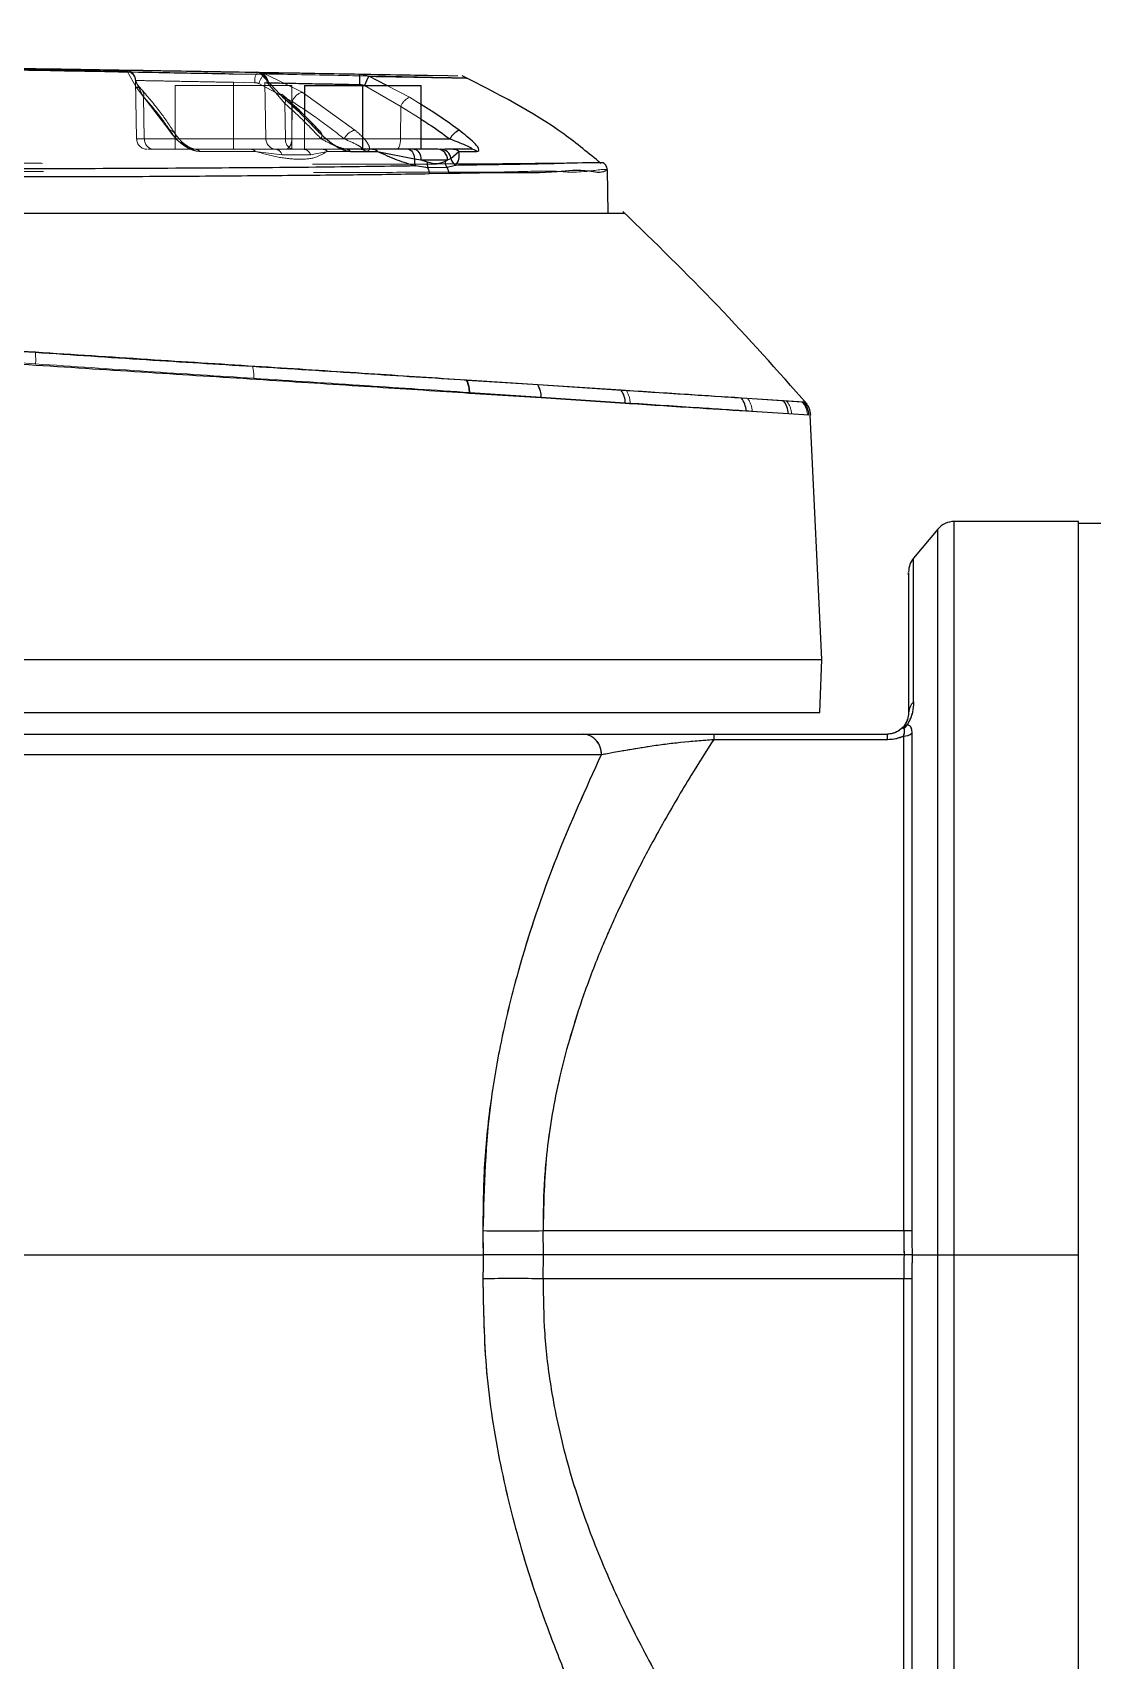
# Model space of a CAD drawing. Header units: millimetres. Extents: x 126 to 938, y 244 to 707.
# Drawn here: x 735.637 to 738.131, y 560.232 to 564.062 of the extents above; entities that cross this region are included whole.
import ezdxf

# ---------------------------------------------------------------- set-up
doc = ezdxf.new("R2010")
doc.units = ezdxf.units.MM
doc.linetypes.add('HIDDEN', pattern=[1.905, 1.27, -0.635])

msp = doc.modelspace()

# ---------------------------------------------------------------- linework, layer by layer
at = {"color": 7, "linetype": 'HIDDEN', "lineweight": 18}
for p, q in [((735.8593, 563.9708), (735.7985, 563.9719)), ((735.8549, 563.9738), (735.8593, 563.9708)), ((735.8809, 563.9335), (735.8593, 563.9708)), ((736.1833, 563.9646), (736.1662, 563.9685)), ((735.879, 563.9523), (735.8795, 563.9489)), ((735.8795, 563.9489), (735.8819, 563.8118)), ((735.8795, 563.9478), (735.8984, 563.9111)), ((735.9582, 563.8325), (735.8809, 563.9335)), ((735.9724, 563.9373), (736.1099, 563.9373)), ((735.9724, 563.9373), (735.9724, 563.7873)), ((736.1603, 563.9439), (736.1099, 563.9449)), ((736.1099, 563.8118), (736.1099, 563.9449)), ((736.1099, 563.7873), (736.1099, 563.9373)), ((736.1099, 563.7873), (736.1099, 563.9373)), ((736.2474, 563.9373), (736.1099, 563.9373)), ((736.2481, 563.8994), (736.1698, 563.942)), ((736.1743, 563.9657), (736.1733, 563.965)), ((736.1788, 563.9625), (736.182, 563.9615)), ((736.1833, 563.9646), (736.2715, 563.9214)), ((736.189, 563.944), (736.1837, 563.9441)), ((736.186, 563.8118), (736.1837, 563.9441)), ((736.2308, 563.8952), (736.1916, 563.9416)), ((736.2474, 563.7873), (736.2474, 563.9373)), ((736.4141, 563.9373), (736.2766, 563.9373)), ((736.4141, 563.7873), (736.4141, 563.9373)), ((736.5516, 563.9373), (736.4141, 563.9373)), ((736.418, 563.9372), (736.5037, 563.8884)), ((736.5242, 563.9098), (736.4707, 563.9373)), ((735.8984, 563.9111), (735.9, 563.8118)), ((736.232, 563.8118), (736.2308, 563.8952)), ((736.2471, 563.8118), (736.2481, 563.8994)), ((736.2715, 563.9214), (736.3958, 563.8324)), ((736.5516, 563.8925), (736.5242, 563.9098)), ((736.2766, 563.8674), (736.2766, 563.7873)), ((736.5037, 563.8884), (736.5032, 563.8118)), ((736.5037, 563.8884), (736.5516, 563.8579)), ((736.1099, 563.8118), (735.8828, 563.8118)), ((735.9, 563.8118), (735.9739, 563.8118)), ((736.2321, 563.7873), (735.9087, 563.7873)), ((736.0221, 563.7873), (735.923, 563.7873)), ((735.9724, 563.7873), (736.1099, 563.7873)), ((736.0221, 563.7873), (736.152, 563.7873)), ((736.1099, 563.8118), (736.2471, 563.8118)), ((736.2474, 563.7873), (736.1099, 563.7873)), ((736.152, 563.7873), (736.2109, 563.7873)), ((736.2233, 563.7747), (736.1612, 563.7825)), ((736.186, 563.8118), (736.232, 563.8118)), ((736.5032, 563.8118), (736.186, 563.8118)), ((736.2109, 563.7873), (736.2748, 563.7873)), ((736.3163, 563.8118), (736.232, 563.8118)), ((736.4099, 563.7873), (736.2321, 563.7873)), ((736.3704, 563.8118), (736.2471, 563.8118)), ((736.3744, 563.7873), (736.2519, 563.7873)), ((736.2748, 563.7873), (736.3204, 563.7873)), ((736.2766, 563.7873), (736.4141, 563.7873)), ((736.3307, 563.7825), (736.2911, 563.7747)), ((736.3204, 563.7873), (736.4099, 563.7873)), ((736.5516, 563.7873), (736.4141, 563.7873)), ((736.4141, 563.7873), (736.4934, 563.7873)), ((736.6697, 563.7873), (736.4934, 563.7873)), ((736.5032, 563.8118), (736.5516, 563.8118)), ((736.5977, 563.7873), (736.5905, 563.7873)), ((736.6079, 563.7873), (736.5977, 563.7873)), ((736.2911, 563.7747), (736.2233, 563.7747)), ((736.6596, 563.2436), (736.8266, 563.2328)), ((736.8339, 563.2041), (736.6657, 563.2152)), ((736.8266, 563.2328), (737.0344, 563.2194)), ((737.0432, 563.1903), (736.8339, 563.2041)), ((737.3195, 563.201), (737.4113, 563.1951)), ((737.423, 563.1651), (737.3305, 563.1713)), ((737.4113, 563.1951), (737.4485, 563.1927)), ((737.4606, 563.1626), (737.423, 563.1651)), ((737.4485, 563.1927), (737.4503, 563.1926)), ((737.4624, 563.1624), (737.4606, 563.1626)), ((737.8059, 562.9116), (737.8059, 561.1866)), ((738.0987, 562.9116), (738.0987, 561.1866)), ((738.0987, 559.4666), (738.0987, 562.9066)), ((738.0987, 562.9066), (738.0987, 559.4666)), ((737.7676, 562.8937), (737.7676, 561.1866)), ((737.7104, 562.8255), (737.7104, 562.4871)), ((737.6987, 562.4616), (737.6987, 562.7863)), ((735.1586, 562.5873), (737.4942, 562.5873)), ((735.1583, 562.4623), (737.4898, 562.4623)), ((736.9339, 562.4116), (735.0237, 562.4116)), ((737.2399, 562.4116), (736.9339, 562.4116)), ((737.2399, 562.4116), (737.2399, 562.3989)), ((737.6487, 562.4116), (737.2399, 562.4116)), ((737.6487, 562.3989), (737.2399, 562.3989)), ((737.6487, 562.4116), (737.6487, 562.3989)), ((737.6956, 562.4339), (737.6854, 562.4276)), ((737.6861, 562.4283), (737.6854, 562.4275)), ((737.687, 562.4067), (737.687, 561.2433)), ((737.7062, 561.2436), (737.7062, 562.4134)), ((736.9757, 562.3633), (735.0237, 562.3633)), ((736.6975, 561.2433), (736.6983, 561.1866)), ((737.687, 561.2433), (736.8384, 561.2433)), ((736.8392, 561.1866), (736.8384, 561.2433)), ((736.6983, 561.1866), (735.0237, 561.1866)), ((736.6983, 561.1866), (736.6975, 561.1298)), ((736.8384, 561.1298), (736.8392, 561.1866)), ((736.8392, 561.1866), (737.6879, 561.1866)), ((737.707, 561.1866), (737.7676, 561.1866)), ((737.7676, 561.1866), (737.8059, 561.1866)), ((737.7676, 561.1866), (737.7676, 559.4794)), ((737.8059, 561.1866), (738.0987, 561.1866)), ((737.8059, 561.1866), (737.8059, 559.4616)), ((738.0987, 561.1866), (738.0987, 559.4616)), ((736.8384, 561.1298), (737.687, 561.1298)), ((737.687, 561.1298), (737.687, 559.6311)), ((737.7062, 559.6225), (737.7062, 561.1295))]:
    msp.add_line(p, q, dxfattribs=at)
at = {"color": 7, "linetype": 'Continuous', "lineweight": 25}
for p, q in [((736.1094, 563.965), (736.1752, 563.9638)), ((736.1747, 563.9638), (736.1788, 563.9625)), ((736.1752, 563.9638), (736.2193, 563.9167)), ((736.2766, 563.9373), (736.2766, 563.8674)), ((736.2766, 563.9373), (736.4141, 563.9373)), ((736.4141, 563.7873), (736.4141, 563.9373)), ((736.4141, 563.9373), (736.5516, 563.9373)), ((736.4707, 563.9373), (736.428, 563.9592)), ((736.5516, 563.7873), (736.5516, 563.9373)), ((736.4373, 563.7873), (736.3744, 563.7873)), ((736.5214, 563.7873), (736.4373, 563.7873)), ((736.4484, 563.7824), (736.5359, 563.7651)), ((736.535, 563.7873), (736.5214, 563.7873)), ((736.5905, 563.7873), (736.535, 563.7873)), ((736.5516, 563.8118), (736.6192, 563.8118)), ((736.6273, 563.7873), (736.6079, 563.7873)), ((736.6212, 563.7658), (736.6398, 563.7824)), ((736.6697, 563.7873), (736.6273, 563.7873)), ((736.6398, 563.7824), (736.6825, 563.7824)), ((736.5359, 563.7651), (736.5509, 563.7627)), ((736.5673, 563.7435), (736.5384, 563.7482)), ((736.5509, 563.7627), (736.5659, 563.7577)), ((736.5509, 563.7627), (736.6136, 563.7627)), ((736.6127, 563.7442), (736.5673, 563.7435)), ((736.6069, 563.7584), (736.6136, 563.7627)), ((736.632, 563.7496), (736.6127, 563.7442)), ((736.6136, 563.7627), (736.6212, 563.7658)), ((736.9757, 563.7561), (736.9759, 563.7561)), ((736.9916, 563.6373), (736.9898, 563.7392)), ((736.6167, 563.73), (736.5712, 563.7293)), ((730.5832, 563.6373), (737.029, 563.6373)), ((736.8258, 563.2332), (736.6579, 563.2441)), ((736.665, 563.2139), (736.834, 563.203)), ((737.0224, 563.2204), (736.8258, 563.2332)), ((736.834, 563.203), (737.0318, 563.1902)), ((737.4038, 563.1956), (737.305, 563.2021)), ((737.3163, 563.1718), (737.4157, 563.1654)), ((737.4517, 563.1925), (737.4038, 563.1956)), ((737.4157, 563.1654), (737.4638, 563.1623)), ((737.4503, 563.1926), (737.4517, 563.1925)), ((737.4638, 563.1623), (737.4624, 563.1624)), ((737.4942, 562.5873), (737.467, 563.1627)), ((738.0987, 562.9116), (737.8059, 562.9116)), ((737.8059, 561.1866), (737.8059, 562.9116)), ((738.0987, 561.1866), (738.0987, 562.9116)), ((738.1637, 562.9066), (738.0987, 562.9066)), ((737.7676, 562.8937), (737.7104, 562.8255)), ((737.7676, 561.1866), (737.7676, 562.8937)), ((737.7104, 562.4871), (737.7104, 562.8255)), ((735.1464, 562.5873), (737.4942, 562.5873)), ((737.4898, 562.4623), (737.4942, 562.5873)), ((735.1483, 562.4623), (737.4898, 562.4623)), ((735.0487, 562.4116), (736.9339, 562.4116)), ((736.9339, 562.4116), (737.2399, 562.4116)), ((737.2399, 562.4116), (737.2399, 562.3989)), ((737.2399, 562.4116), (737.6487, 562.4116)), ((737.2399, 562.3989), (737.6487, 562.3989)), ((737.6487, 562.3989), (737.6487, 562.4116)), ((737.6861, 562.4283), (737.6851, 562.4273)), ((737.6854, 562.4275), (737.6851, 562.4273)), ((737.6854, 562.4276), (737.6956, 562.4339)), ((737.687, 561.2433), (737.687, 562.4067)), ((737.7062, 562.4134), (737.7062, 561.2436)), ((735.0487, 562.3633), (736.9757, 562.3633)), ((736.8392, 561.1866), (736.8384, 561.2433)), ((736.8384, 561.2433), (737.687, 561.2433)), ((735.0237, 561.1866), (736.6983, 561.1866)), ((736.8384, 561.1298), (736.8392, 561.1866)), ((737.6879, 561.1866), (736.8392, 561.1866)), ((737.707, 561.1866), (737.7676, 561.1866)), ((737.7676, 561.1866), (737.8059, 561.1866)), ((737.7676, 559.4794), (737.7676, 561.1866)), ((737.8059, 561.1866), (738.0987, 561.1866)), ((737.8059, 559.4616), (737.8059, 561.1866)), ((738.0987, 559.4616), (738.0987, 561.1866)), ((737.687, 561.1298), (736.8384, 561.1298)), ((737.687, 559.6311), (737.687, 561.1298)), ((737.7062, 561.1295), (737.7062, 559.6225))]:
    msp.add_line(p, q, dxfattribs=at)
at = {"color": 7, "linetype": 'HIDDEN', "lineweight": 18, "flags": 128}
for points in [[(736.1881, 563.9504), (736.1885, 563.9487), (736.189, 563.944)], [(736.1916, 563.9416), (736.1916, 563.9455), (736.1914, 563.9471)], [(736.1612, 563.7825), (736.0888, 563.7825), (736.0303, 563.7825)], [(736.2471, 563.8118), (736.2468, 563.807), (736.2459, 563.8024), (736.2445, 563.7981), (736.2426, 563.7944), (736.2404, 563.7914), (736.2378, 563.7891), (736.235, 563.7877), (736.2321, 563.7873)], [(736.4209, 563.7825), (736.3711, 563.7825), (736.3307, 563.7825)], [(736.4934, 563.7873), (736.4953, 563.7877), (736.4971, 563.7891), (736.4988, 563.7914), (736.5003, 563.7944), (736.5015, 563.7981), (736.5024, 563.8024), (736.503, 563.807), (736.5032, 563.8118)]]:
    msp.add_lwpolyline(points, dxfattribs=at)
at = {"color": 7, "linetype": 'Continuous', "lineweight": 25, "flags": 128}
for points in [[(736.4065, 563.9643), (736.5363, 563.962), (736.6141, 563.9606), (736.626, 563.9604)], [(736.3174, 563.8228), (736.3164, 563.8258), (736.3155, 563.8273)], [(736.3851, 563.7824), (736.421, 563.7824), (736.4484, 563.7824)], [(736.5214, 563.7873), (736.524, 563.7868), (736.5266, 563.7856), (736.529, 563.7836), (736.5311, 563.7809), (736.5329, 563.7776), (736.5344, 563.7737), (736.5354, 563.7695), (736.5359, 563.7651)], [(736.535, 563.7873), (736.538, 563.7868), (736.541, 563.7854), (736.5437, 563.7831), (736.5461, 563.7801), (736.5481, 563.7764), (736.5496, 563.7721), (736.5505, 563.7675), (736.5509, 563.7627)], [(736.6983, 561.1866), (736.6978, 561.2183), (736.6975, 561.2433)], [(736.6975, 561.1298), (736.6979, 561.1616), (736.6983, 561.1866)]]:
    msp.add_lwpolyline(points, dxfattribs=at)
at = {"color": 7, "linetype": 'HIDDEN', "lineweight": 18}
for centre, radius, start, end in [((735.8545, 563.9488), 0.025, 0.9884, 89.0394), ((735.8556, 563.9471), 0.024, 1.5905, 81.0957), ((736.1926, 563.9492), 0.0327, 143.7442, 189.2328), ((736.1646, 563.9444), 0.0241, 44.299, 88.8778), ((735.88, 563.9148), 0.0188, 348.7365, 87.1462), ((736.217, 563.9291), 0.049, 133.498, 164.7477), ((736.2142, 563.9017), 0.0178, 338.4389, 35.5427), ((736.2795, 563.8893), 0.033, 104.1213, 162.2806), ((736.5402, 563.874), 0.0393, 114.1533, 158.4413), ((735.9578, 563.816), 0.0165, 345.4659, 88.9468), ((736.3001, 563.8191), 0.0177, 335.642, 11.9645), ((736.4037, 563.7967), 0.0365, 102.4882, 155.5696), ((735.9069, 563.8123), 0.025, 180.998, 269.9942), ((735.924, 563.8113), 0.024, 178.6708, 267.5692), ((736.0214, 563.7765), 0.0107, 33.8571, 86.3591), ((736.1515, 563.775), 0.0123, 37.7509, 87.4318), ((736.211, 563.8123), 0.025, 180.998, 269.9942), ((736.2081, 563.7721), 0.0154, 9.6488, 79.4731), ((736.2547, 563.8099), 0.0228, 175.1894, 262.9962), ((736.2734, 563.7686), 0.0187, 19.0547, 85.8243), ((736.32, 563.7728), 0.0145, 42.0957, 88.4461), ((736.4096, 563.7715), 0.0158, 44.1394, 88.8498), ((735.4833, 563.2919), 0.1611, 356.6509, 6.1021), ((736.0683, 563.252), 0.0896, 357.8841, 15.6049), ((736.6016, 563.2161), 0.0642, 359.1794, 25.3452), ((736.7744, 563.2042), 0.0595, 359.8493, 28.6873), ((736.9879, 563.1896), 0.0553, 0.7379, 32.6799), ((737.2793, 563.1693), 0.0512, 2.1985, 38.2171), ((737.3727, 563.1627), 0.0504, 2.7244, 39.9756), ((737.4105, 563.16), 0.0501, 2.9642, 40.7442), ((737.7339, 562.4608), 0.0352, 131.8725, 178.8306), ((737.7048, 562.4432), 0.00899, 160.1104, 164.0646), ((736.9296, 562.3656), 0.0461, 357.1113, 84.6808), ((737.6738, 562.4453), 0.0246, 302.2614, 332.3862), ((737.6877, 562.4357), 0.0289, 268.7637, 309.8307), ((736.7679, 565.5227), 4.28, 269.0563, 270.9437), ((737.6887, 561.7308), 0.4875, 269.8017, 272.0528), ((736.7679, 556.8504), 4.28, 89.0563, 90.9437), ((737.6887, 560.6423), 0.4875, 87.9472, 90.1983)]:
    msp.add_arc(centre, radius, start, end, dxfattribs=at)
at = {"color": 7, "linetype": 'Continuous', "lineweight": 25}
for centre, radius, start, end in [((736.1711, 563.9436), 0.0206, 9.7834, 78.494), ((736.1642, 563.9439), 0.0248, 15.2282, 44.5991), ((736.2094, 563.9492), 0.1977, 357.2436, 4.3691), ((736.8084, 563.7739), 0.4231, 154.0292, 157.3027), ((736.2187, 563.9037), 0.0131, 40.1447, 87.3677), ((736.3057, 563.82), 0.0122, 36.8895, 88.1318), ((736.6573, 563.7928), 0.0426, 112.2833, 153.4422), ((736.3741, 563.7722), 0.0151, 42.7544, 88.5887), ((736.4369, 563.7712), 0.016, 44.2315, 88.8183), ((736.5895, 563.7632), 0.0241, 358.8367, 87.8011), ((736.5972, 563.7631), 0.0242, 6.4507, 88.8088), ((736.6271, 563.7681), 0.0191, 48.2696, 89.4842), ((736.6695, 563.7674), 0.0199, 49.0811, 89.6033), ((736.5628, 563.7604), 0.0272, 170.2357, 206.7209), ((736.5947, 563.7536), 0.0291, 171.7411, 200.1367), ((736.5417, 563.7289), 0.0296, 0.8011, 29.6562), ((736.635, 563.7616), 0.0282, 186.4528, 217.9853), ((736.5878, 563.7296), 0.0289, 0.7655, 30.3298), ((736.6471, 563.7714), 0.0265, 192.1921, 235.3436), ((736.6018, 563.215), 0.0632, 359.0843, 27.475), ((736.7751, 563.2032), 0.059, 359.8003, 30.5951), ((736.9767, 563.1895), 0.0552, 0.6451, 34.0514), ((737.2649, 563.1698), 0.0514, 2.1453, 38.7863), ((737.3654, 563.163), 0.0504, 2.6581, 40.3483), ((737.4139, 563.1597), 0.05, 2.9812, 40.9682), ((737.8059, 562.8616), 0.05, 90.001, 140.0064), ((737.7487, 562.7934), 0.05, 139.992, 179.9992), ((737.7339, 562.4608), 0.0352, 131.8725, 178.8306), ((737.6528, 562.4594), 0.0455, 322.0539, 343.1458), ((736.9296, 562.3656), 0.0461, 357.1113, 84.6808), ((737.6738, 562.4452), 0.0246, 302.2322, 332.4155), ((737.6877, 562.4357), 0.0289, 268.7637, 309.8307), ((736.7679, 565.5227), 4.28, 269.0563, 270.9437), ((737.6887, 561.7308), 0.4875, 269.8017, 272.0528), ((736.7679, 556.8504), 4.28, 89.0563, 90.9437), ((737.6887, 560.6423), 0.4875, 87.9472, 90.1983)]:
    msp.add_arc(centre, radius, start, end, dxfattribs=at)
at = {"color": 7, "linetype": 'HIDDEN', "lineweight": 18}
for points, knots in [([(735.8549, 563.9738), (735.7748, 563.9751), (735.6088, 563.9779), (735.3539, 563.9821), (735.0901, 563.9862), (734.8461, 563.99), (734.6265, 563.9933), (734.4321, 563.9962), (734.2159, 563.9993), (734.0248, 564.002), (733.8801, 564.004), (733.8187, 564.0048), (733.7921, 564.0052), (733.7784, 564.0054), (733.7688, 564.0055), (733.7601, 564.0056), (733.7462, 564.0058), (733.6963, 564.0065), (733.5907, 564.0079), (733.4131, 564.0103), (733.1962, 564.0131), (732.9499, 564.0162), (732.6843, 564.0194), (732.4625, 564.022), (732.2958, 564.0239), (732.1959, 564.025), (732.0927, 564.0261), (731.9862, 564.0273), (731.8764, 564.0285), (731.7633, 564.0297), (731.6469, 564.0309), (731.3434, 564.034), (730.8664, 564.0386), (730.3758, 564.0428), (730.0572, 564.0453), (729.8992, 564.0466), (729.7437, 564.0477), (729.5908, 564.0488), (729.4405, 564.0499), (729.2331, 564.0513), (728.9472, 564.0531), (728.5614, 564.0554), (728.1141, 564.0578), (727.6053, 564.0601), (727.2455, 564.0613), (727.0553, 564.062)], [0, 0, 0, 0, 0.02733, 0.05657, 0.086918, 0.117266, 0.13978, 0.161779, 0.183561, 0.213476, 0.226941, 0.232877, 0.234433, 0.23599, 0.237547, 0.237717, 0.238951, 0.242287, 0.254748, 0.274934, 0.302841, 0.328714, 0.358892, 0.393376, 0.404358, 0.415713, 0.427442, 0.439545, 0.452022, 0.464872, 0.478096, 0.491694, 0.568337, 0.640718, 0.65897, 0.67693, 0.694598, 0.711974, 0.729058, 0.745849, 0.782687, 0.826521, 0.877351, 0.935177, 1, 1, 1, 1]), ([(736.1662, 563.9685), (736.1244, 563.9692), (736.0464, 563.9706), (735.9497, 563.9722), (735.8877, 563.9733), (735.862, 563.9737), (735.8549, 563.9738)], [0, 0, 0, 0, 0.402858, 0.751719, 0.932238, 1, 1, 1, 1]), ([(736.626, 563.9604), (736.6306, 563.9603), (736.649, 563.96), (736.5629, 563.9615), (736.5066, 563.9625), (736.3421, 563.9654), (736.2302, 563.9674), (736.1662, 563.9685)], [0, 0, 0, 0, 0.022827, 0.09017, 0.282237, 0.589119, 1, 1, 1, 1]), ([(735.8942, 563.9271), (735.8896, 563.932), (735.8817, 563.9404), (735.879, 563.9515), (735.8778, 563.9562)], [0, 0, 0, 0, 0.582053, 1, 1, 1, 1]), ([(735.8795, 563.9492), (735.8795, 563.9492), (735.8794, 563.9491), (735.8795, 563.949), (735.8795, 563.9489)], [0, 0, 0, 0, 0.327281, 1, 1, 1, 1]), ([(736.1099, 563.9449), (736.0919, 563.9452), (736.0589, 563.9459), (736.0051, 563.9469), (735.9522, 563.9479), (735.9085, 563.9487), (735.8855, 563.9491), (735.8795, 563.9492)], [0, 0, 0, 0, 0.234278, 0.430086, 0.700221, 0.922442, 1, 1, 1, 1]), ([(735.8795, 563.9489), (735.8795, 563.9487), (735.8795, 563.9484), (735.8795, 563.948), (735.8795, 563.9478)], [0, 0, 0, 0, 0.470703, 1, 1, 1, 1]), ([(736.1698, 563.942), (736.1681, 563.9426), (736.165, 563.9437), (736.1617, 563.9439), (736.1603, 563.9439)], [0, 0, 0, 0, 0.559788, 1, 1, 1, 1]), ([(736.1733, 563.965), (736.1729, 563.9648), (736.1718, 563.9642), (736.1735, 563.964), (736.1747, 563.9638)], [0, 0, 0, 0, 0.281961, 1, 1, 1, 1]), ([(736.6541, 563.9552), (736.6514, 563.9552), (736.6304, 563.9558), (736.5769, 563.9567), (736.4804, 563.9588), (736.3445, 563.9614), (736.241, 563.9635), (736.1833, 563.9646)], [0, 0, 0, 0, 0.0170309, 0.1338137, 0.3410177, 0.6321356, 1, 1, 1, 1]), ([(736.1916, 563.9416), (736.1912, 563.9424), (736.1906, 563.9435), (736.1894, 563.9438), (736.189, 563.944)], [0, 0, 0, 0, 0.669989, 1, 1, 1, 1]), ([(735.9716, 563.8253), (735.9605, 563.842), (735.9369, 563.8776), (735.909, 563.91), (735.8942, 563.9271)], [0, 0, 0, 0, 0.470297, 1, 1, 1, 1]), ([(735.8984, 563.9111), (735.9131, 563.894), (735.9403, 563.8625), (735.9633, 563.8277), (735.9739, 563.8118)], [0, 0, 0, 0, 0.541288, 1, 1, 1, 1]), ([(736.3163, 563.8118), (736.3007, 563.8281), (736.2732, 563.8569), (736.2436, 563.8836), (736.2308, 563.8952)], [0, 0, 0, 0, 0.565756, 1, 1, 1, 1]), ([(736.3704, 563.8118), (736.3482, 563.8293), (736.3087, 563.8603), (736.2665, 563.8875), (736.2481, 563.8994)], [0, 0, 0, 0, 0.562867, 1, 1, 1, 1]), ([(736.0303, 563.7825), (736.0283, 563.7826), (736.0242, 563.7828), (736.0157, 563.7848), (736.0054, 563.7888), (735.9943, 563.7954), (735.9819, 563.8048), (735.9694, 563.8168), (735.9617, 563.8275), (735.9582, 563.8325)], [0, 0, 0, 0, 0.065634, 0.136663, 0.285845, 0.429568, 0.563743, 0.798651, 1, 1, 1, 1]), ([(736.016, 563.7881), (736.015, 563.7885), (736.0128, 563.7891), (736.0085, 563.7908), (736.0008, 563.7948), (735.9865, 563.8051), (735.9775, 563.8173), (735.9716, 563.8253)], [0, 0, 0, 0, 0.054051, 0.112982, 0.238095, 0.496761, 1, 1, 1, 1]), ([(736.3958, 563.8324), (736.4014, 563.8275), (736.412, 563.8185), (736.4231, 563.8058), (736.4286, 563.796), (736.4308, 563.7895), (736.4286, 563.7843), (736.4246, 563.7827), (736.4222, 563.7825), (736.4209, 563.7825)], [0, 0, 0, 0, 0.324767, 0.607706, 0.725168, 0.819132, 0.895461, 0.941361, 1, 1, 1, 1]), ([(735.9739, 563.8118), (735.9808, 563.8068), (735.9919, 563.7987), (736.0053, 563.7918), (736.0125, 563.7891), (736.0161, 563.7881), (736.0192, 563.7874), (736.0211, 563.7873), (736.0221, 563.7873)], [0, 0, 0, 0, 0.4705183, 0.7500221, 0.8250591, 0.8920704, 0.9505032, 1, 1, 1, 1]), ([(736.3307, 563.7825), (736.322, 563.7773), (736.3018, 563.7652), (736.261, 563.7629), (736.213, 563.7678), (736.1792, 563.7774), (736.1612, 563.7825)], [0, 0, 0, 0, 0.172028, 0.398907, 0.680841, 1, 1, 1, 1]), ([(736.2519, 563.7873), (736.2437, 563.7873), (736.2351, 563.7873), (736.2226, 563.7873), (736.2083, 563.7873), (736.2199, 563.7873), (736.2378, 563.7873), (736.2721, 563.7873), (736.3165, 563.7873), (736.3651, 563.7873), (736.3981, 563.7873), (736.4141, 563.7873)], [0, 0, 0, 0, 0.1013629, 0.1051116, 0.1622849, 0.1644944, 0.2431419, 0.3925424, 0.5885157, 0.7996078, 1, 1, 1, 1]), ([(736.3557, 563.7929), (736.3523, 563.7943), (736.3388, 563.7998), (736.3259, 563.8066), (736.3163, 563.8118)], [0, 0, 0, 0, 0.249996, 1, 1, 1, 1]), ([(736.4099, 563.7873), (736.4105, 563.7873), (736.4115, 563.7873), (736.4129, 563.7879), (736.4127, 563.7894), (736.4093, 563.7929), (736.3953, 563.8012), (736.3811, 563.8073), (736.3704, 563.8118)], [0, 0, 0, 0, 0.035899, 0.057119, 0.076406, 0.109838, 0.332969, 1, 1, 1, 1]), ([(730.5812, 563.6969), (730.7881, 563.7033), (731.2023, 563.7161), (731.824, 563.7276), (732.4463, 563.7355), (733.069, 563.7408), (733.6932, 563.7412), (734.3205, 563.7441), (734.8313, 563.7596), (735.2234, 563.7572), (735.4916, 563.7552), (735.7496, 563.7538), (735.9927, 563.7529), (736.2159, 563.752), (736.4159, 563.7522), (736.589, 563.7527), (736.7323, 563.7532), (736.8434, 563.7548), (736.9199, 563.7548), (736.9603, 563.7567), (736.9748, 563.7561), (736.9757, 563.7561)], [0, 0, 0, 0, 0.097123, 0.194371, 0.291703, 0.389084, 0.486486, 0.584519, 0.683345, 0.726172, 0.768442, 0.809167, 0.847204, 0.882484, 0.913849, 0.941059, 0.963688, 0.98107, 0.993179, 0.999588, 1, 1, 1, 1]), ([(730.5834, 563.6778), (730.7912, 563.684), (731.2072, 563.6966), (731.8317, 563.7077), (732.4568, 563.7152), (733.0822, 563.7205), (733.709, 563.72), (734.339, 563.7246), (734.8523, 563.7403), (735.2468, 563.7378), (735.5166, 563.7358), (735.776, 563.7344), (736.0196, 563.7335), (736.243, 563.7327), (736.4416, 563.7328), (736.6155, 563.7338), (736.7505, 563.7329), (736.8742, 563.7384), (736.9148, 563.73), (736.9959, 563.7431), (736.9852, 563.7367), (736.9852, 563.7367)], [0, 0, 0, 0, 0.0974219, 0.1949836, 0.2926388, 0.3903469, 0.4880209, 0.5863222, 0.6855249, 0.7285926, 0.7711445, 0.8119794, 0.8500818, 0.8853327, 0.9165284, 0.9435146, 0.9657554, 0.9826811, 0.9942243, 0.999962, 1, 1, 1, 1]), ([(730.5835, 563.6373), (730.7968, 563.6373), (731.2238, 563.6373), (731.8645, 563.6373), (732.5058, 563.6373), (733.1481, 563.6373), (733.7939, 563.6373), (734.333, 563.6373), (734.7638, 563.6373), (735.0811, 563.6373), (735.39, 563.6373), (735.6858, 563.6373), (735.963, 563.6373), (736.2298, 563.6373), (736.4777, 563.6373), (736.6861, 563.6373), (736.8549, 563.6373), (736.9273, 563.6373), (737.0096, 563.6373), (736.9115, 563.6373), (736.8382, 563.6373), (736.6555, 563.6373), (736.4398, 563.6373), (736.1832, 563.6373), (735.9107, 563.6373), (735.6282, 563.6373), (735.33, 563.6373), (735.0209, 563.6373), (734.7066, 563.6373), (734.3114, 563.6373), (733.8386, 563.6373), (733.2903, 563.6373), (732.7449, 563.6373), (732.2012, 563.6373), (731.6579, 563.6373), (731.1151, 563.6373), (730.7535, 563.6373), (730.5729, 563.6373)], [0, 0, 0, 0, 0.049897, 0.099865, 0.149865, 0.199879, 0.250103, 0.300914, 0.325964, 0.350857, 0.37513, 0.39822, 0.42005, 0.439936, 0.460747, 0.477581, 0.489925, 0.497331, 0.499589, 0.502592, 0.510815, 0.523865, 0.541482, 0.562875, 0.583325, 0.605378, 0.628904, 0.653069, 0.677676, 0.702414, 0.74551, 0.788253, 0.830666, 0.873061, 0.915427, 0.957753, 1, 1, 1, 1]), ([(737.029, 563.6373), (737.0294, 563.6373), (737.0357, 563.6373), (736.9924, 563.6373), (736.9698, 563.6373), (736.8905, 563.6373), (736.8017, 563.6373), (736.6827, 563.6373), (736.544, 563.6373), (736.3841, 563.6373), (736.2057, 563.6373), (736.0103, 563.6373), (735.7998, 563.6373), (735.5781, 563.6373), (735.3385, 563.6373), (735.0856, 563.6373), (734.8907, 563.6373), (734.7645, 563.6373), (734.7064, 563.6373), (734.6468, 563.6373), (734.5857, 563.6373), (734.5232, 563.6373), (734.4593, 563.6373), (734.4141, 563.6373), (734.3365, 563.6373), (734.2301, 563.6373), (734.0748, 563.6373), (733.9232, 563.6373), (733.7717, 563.6373), (733.6267, 563.6373), (733.4872, 563.6373), (733.3633, 563.6373), (733.2415, 563.6373), (733.1147, 563.6373), (732.9662, 563.6373), (732.8346, 563.6373), (732.7306, 563.6373), (732.6642, 563.6373), (732.6073, 563.6373), (732.5599, 563.6373), (732.522, 563.6373), (732.3962, 563.6373), (732.1901, 563.6373), (731.9112, 563.6373), (731.6488, 563.6373), (731.3845, 563.6373), (731.1139, 563.6373), (730.8482, 563.6373), (730.6774, 563.6373), (730.5953, 563.6373)], [0, 0, 0, 0, 0.000191, 0.002743, 0.009392, 0.020066, 0.034652, 0.052941, 0.074717, 0.099605, 0.127404, 0.157893, 0.190683, 0.225485, 0.261258, 0.302374, 0.343331, 0.352137, 0.36117, 0.370429, 0.379916, 0.389628, 0.399568, 0.409733, 0.410676, 0.435755, 0.459298, 0.483061, 0.50643, 0.529941, 0.550641, 0.571428, 0.5877, 0.607408, 0.630553, 0.656929, 0.668716, 0.679031, 0.687871, 0.695239, 0.701133, 0.705554, 0.753869, 0.797207, 0.835568, 0.876141, 0.920415, 0.961701, 1, 1, 1, 1]), ([(735.1563, 563.3408), (735.2383, 563.3356), (735.4007, 563.3254), (735.5631, 563.3144), (735.6436, 563.309)], [0, 0, 0, 0, 0.504487, 1, 1, 1, 1]), ([(735.6442, 563.2825), (735.5634, 563.288), (735.4004, 563.2992), (735.2373, 563.3095), (735.155, 563.3148)], [0, 0, 0, 0, 0.495415, 1, 1, 1, 1]), ([(735.6436, 563.309), (735.7306, 563.3032), (735.9009, 563.2918), (736.0713, 563.2813), (736.1546, 563.2761)], [0, 0, 0, 0, 0.510957, 1, 1, 1, 1]), ([(736.1579, 563.2487), (736.0741, 563.254), (735.9029, 563.2649), (735.7317, 563.2765), (735.6442, 563.2825)], [0, 0, 0, 0, 0.489119, 1, 1, 1, 1]), ([(736.1546, 563.2761), (736.2425, 563.2705), (736.4108, 563.2597), (736.5792, 563.2488), (736.6596, 563.2436)], [0, 0, 0, 0, 0.522268, 1, 1, 1, 1]), ([(736.6657, 563.2152), (736.5848, 563.2206), (736.4155, 563.2318), (736.2463, 563.2429), (736.1579, 563.2487)], [0, 0, 0, 0, 0.477901, 1, 1, 1, 1]), ([(737.0344, 563.2194), (737.0881, 563.2159), (737.1831, 563.2097), (737.2782, 563.2036), (737.3195, 563.201)], [0, 0, 0, 0, 0.564796, 1, 1, 1, 1]), ([(737.3305, 563.1713), (737.2888, 563.174), (737.193, 563.1803), (737.0973, 563.1867), (737.0432, 563.1903)], [0, 0, 0, 0, 0.435318, 1, 1, 1, 1]), ([(737.6956, 562.4339), (737.6984, 562.4391), (737.7039, 562.4493), (737.7092, 562.4673), (737.71, 562.48), (737.7104, 562.4871)], [0, 0, 0, 0, 0.318688, 0.620899, 1, 1, 1, 1]), ([(737.6854, 562.4276), (737.6865, 562.4289), (737.6883, 562.4309), (737.6904, 562.4339), (737.6918, 562.4361), (737.6931, 562.4385), (737.6946, 562.4416), (737.6976, 562.4491), (737.6982, 562.4562), (737.6987, 562.4616)], [0, 0, 0, 0, 0.143894, 0.215763, 0.287237, 0.358654, 0.429867, 0.571925, 1, 1, 1, 1]), ([(736.8384, 561.2433), (736.8387, 561.2805), (736.8392, 561.3556), (736.8511, 561.4686), (736.8688, 561.569), (736.8901, 561.6574), (736.9124, 561.7345), (736.939, 561.8135), (736.9683, 561.89), (737.0007, 561.9659), (737.0366, 562.0426), (737.0744, 562.1176), (737.1147, 562.1918), (737.1569, 562.2653), (737.1994, 562.3354), (737.2281, 562.3803), (737.2399, 562.3989)], [0, 0, 0, 0, 0.089914, 0.181296, 0.274173, 0.336228, 0.400903, 0.468044, 0.537459, 0.59888, 0.667334, 0.742105, 0.801808, 0.87132, 0.946758, 1, 1, 1, 1]), ([(737.2399, 562.3989), (737.2139, 562.3968), (737.164, 562.393), (737.0757, 562.3819), (737.0139, 562.3704), (736.9757, 562.3633)], [0, 0, 0, 0, 0.293725, 0.562733, 1, 1, 1, 1]), ([(737.6487, 562.4116), (737.6505, 562.4116), (737.6542, 562.4117), (737.6615, 562.413), (737.6729, 562.4167), (737.6806, 562.4234), (737.6854, 562.4276)], [0, 0, 0, 0, 0.134654, 0.269641, 0.540754, 1, 1, 1, 1]), ([(737.6487, 562.3989), (737.6553, 562.3992), (737.6685, 562.3999), (737.6809, 562.4045), (737.687, 562.4067)], [0, 0, 0, 0, 0.503955, 1, 1, 1, 1]), ([(737.6854, 562.4276), (737.6849, 562.4269), (737.6838, 562.4254), (737.6858, 562.4248), (737.6869, 562.4245)], [0, 0, 0, 0, 0.417948, 1, 1, 1, 1]), ([(737.6869, 562.4245), (737.6876, 562.4237), (737.6894, 562.422), (737.6892, 562.4154), (737.688, 562.4104), (737.687, 562.4067)], [0, 0, 0, 0, 0.160871, 0.383152, 1, 1, 1, 1]), ([(737.7062, 562.4134), (737.7059, 562.4182), (737.7056, 562.4249), (737.7008, 562.4324), (737.6972, 562.4334), (737.6956, 562.4339)], [0, 0, 0, 0, 0.5673655, 0.798076, 1, 1, 1, 1]), ([(736.9757, 562.3633), (736.9511, 562.3098), (736.9006, 562.1999), (736.834, 562.0276), (736.7804, 561.8598), (736.7414, 561.7002), (736.7048, 561.4998), (736.7004, 561.3464), (736.6975, 561.2433)], [0, 0, 0, 0, 0.151739, 0.311536, 0.475731, 0.605481, 0.734623, 1, 1, 1, 1]), ([(737.6879, 561.1866), (737.6876, 561.1971), (737.6871, 561.216), (737.6871, 561.2349), (737.687, 561.2433)], [0, 0, 0, 0, 0.559375, 1, 1, 1, 1]), ([(737.707, 561.1866), (737.7068, 561.1972), (737.7063, 561.2162), (737.7062, 561.2352), (737.7062, 561.2436)], [0, 0, 0, 0, 0.5601, 1, 1, 1, 1]), ([(736.6983, 561.1866), (736.7199, 561.1866), (736.7669, 561.1866), (736.8138, 561.1866), (736.8392, 561.1866)], [0, 0, 0, 0, 0.45904, 1, 1, 1, 1]), ([(737.687, 561.1298), (737.6871, 561.1404), (737.6872, 561.1594), (737.6877, 561.1783), (737.6879, 561.1866)], [0, 0, 0, 0, 0.560534, 1, 1, 1, 1]), ([(737.6879, 561.1866), (737.6897, 561.1866), (737.6932, 561.1866), (737.6983, 561.1866), (737.7029, 561.1866), (737.7058, 561.1866), (737.707, 561.1866)], [0, 0, 0, 0, 0.27937, 0.551584, 0.797387, 1, 1, 1, 1]), ([(737.7062, 561.1295), (737.7062, 561.1402), (737.7063, 561.1592), (737.7068, 561.1782), (737.707, 561.1866)], [0, 0, 0, 0, 0.559889, 1, 1, 1, 1]), ([(736.6975, 561.1298), (736.6986, 561.0582), (736.701, 560.9148), (736.7335, 560.7036), (736.7831, 560.5011), (736.8465, 560.3104), (736.918, 560.1331), (736.9937, 559.9698), (737.069, 559.8217), (737.1206, 559.7289), (737.1451, 559.6848)], [0, 0, 0, 0, 0.140249, 0.280915, 0.417518, 0.548601, 0.674278, 0.792101, 0.901072, 1, 1, 1, 1]), ([(737.4758, 559.6389), (737.4652, 559.653), (737.4413, 559.6847), (737.404, 559.7356), (737.361, 559.7953), (737.3157, 559.8602), (737.2653, 559.9348), (737.2134, 560.0152), (737.1592, 560.1037), (737.1043, 560.1993), (737.0523, 560.2979), (737.0015, 560.4041), (736.9567, 560.5108), (736.9149, 560.6275), (736.8814, 560.7464), (736.8458, 560.9144), (736.8414, 561.0429), (736.8384, 561.1298)], [0, 0, 0, 0, 0.0320711, 0.0720013, 0.1146767, 0.1657663, 0.2157559, 0.2782527, 0.3396703, 0.4042396, 0.4784937, 0.5421436, 0.6181011, 0.6886128, 0.7671654, 0.8423466, 1, 1, 1, 1])]:
    msp.add_open_spline(points, degree=3, knots=knots, dxfattribs=at)
at = {"color": 7, "linetype": 'Continuous', "lineweight": 25}
for points, knots in [([(733.8608, 564.0042), (733.8873, 564.0039), (734.0149, 564.0022), (734.2393, 563.999), (734.5365, 563.9947), (734.8345, 563.9902), (735.1301, 563.9856), (735.4173, 563.981), (735.6861, 563.9766), (735.9341, 563.9725), (736.0912, 563.9698), (736.165, 563.9685)], [0, 0, 0, 0, 0.034555, 0.166132, 0.29218, 0.421491, 0.553997, 0.677122, 0.7954, 0.903938, 1, 1, 1, 1]), ([(735.7985, 563.9719), (735.7373, 563.9731), (735.5898, 563.9758), (735.3525, 563.98), (735.0869, 563.9845), (734.8224, 563.9889), (734.5654, 563.993), (734.3145, 563.997), (734.0806, 564.0006), (733.929, 564.0027), (733.8608, 564.0037)], [0, 0, 0, 0, 0.0948223, 0.2283302, 0.3673517, 0.5061229, 0.6378125, 0.7652474, 0.8944281, 1, 1, 1, 1]), ([(733.8608, 564.003), (733.907, 564.0023), (734.0289, 564.0006), (734.2236, 563.9977), (734.4467, 563.9938), (734.6709, 563.9902), (734.9003, 563.9863), (735.1508, 563.9821), (735.4164, 563.9775), (735.6888, 563.9727), (735.9186, 563.9685), (736.0563, 563.966), (736.1094, 563.965)], [0, 0, 0, 0, 0.061681, 0.162672, 0.259726, 0.359303, 0.461815, 0.565793, 0.693404, 0.816257, 0.929149, 1, 1, 1, 1]), ([(736.1752, 563.9638), (736.1736, 563.9652), (736.1706, 563.9677), (736.1668, 563.9683), (736.165, 563.9685)], [0, 0, 0, 0, 0.5425238, 1, 1, 1, 1]), ([(736.165, 563.9685), (736.1663, 563.9685), (736.1883, 563.9681), (736.237, 563.9673), (736.3162, 563.9659), (736.3747, 563.9649), (736.4065, 563.9643)], [0, 0, 0, 0, 0.016142, 0.272763, 0.604813, 1, 1, 1, 1]), ([(736.1884, 563.9549), (736.186, 563.9579), (736.182, 563.9629), (736.1739, 563.9672), (736.1689, 563.968), (736.1663, 563.9684)], [0, 0, 0, 0, 0.434596, 0.703296, 1, 1, 1, 1]), ([(736.2657, 563.9664), (736.2498, 563.9665), (736.2238, 563.9666), (736.1933, 563.9669), (736.1788, 563.966), (736.1743, 563.9657)], [0, 0, 0, 0, 0.5226866, 0.8515596, 1, 1, 1, 1]), ([(736.1837, 563.9441), (736.1891, 563.944), (736.2107, 563.9435), (736.2528, 563.9427), (736.3042, 563.9417), (736.357, 563.9407), (736.3893, 563.9401), (736.4069, 563.9397)], [0, 0, 0, 0, 0.071862, 0.290919, 0.565731, 0.763605, 1, 1, 1, 1]), ([(736.4065, 563.9643), (736.4102, 563.964), (736.4176, 563.9635), (736.4245, 563.9606), (736.428, 563.9592)], [0, 0, 0, 0, 0.494358, 1, 1, 1, 1]), ([(736.4069, 563.9397), (736.409, 563.9396), (736.4129, 563.9393), (736.4164, 563.9378), (736.418, 563.9372)], [0, 0, 0, 0, 0.55621, 1, 1, 1, 1]), ([(736.428, 563.9592), (736.4719, 563.9584), (736.5444, 563.957), (736.5865, 563.9564), (736.6681, 563.9548), (736.6551, 563.9552), (736.6541, 563.9552)], [0, 0, 0, 0, 0.511237, 0.843746, 0.988236, 1, 1, 1, 1]), ([(736.9745, 563.7543), (736.946, 563.7777), (736.8464, 563.8597), (736.7308, 563.9182), (736.6482, 563.96)], [0, 0, 0, 0, 0.285214, 1, 1, 1, 1]), ([(736.2193, 563.9167), (736.2359, 563.9017), (736.2659, 563.8745), (736.2937, 563.8453), (736.3061, 563.8322)], [0, 0, 0, 0, 0.554158, 1, 1, 1, 1]), ([(736.3155, 563.8273), (736.3027, 563.8408), (736.2749, 563.8701), (736.2449, 563.8973), (736.2287, 563.9121)], [0, 0, 0, 0, 0.458171, 1, 1, 1, 1]), ([(736.6412, 563.8322), (736.6198, 563.8474), (736.5904, 563.8683), (736.5599, 563.8874), (736.5516, 563.8925)], [0, 0, 0, 0, 0.7290739, 1, 1, 1, 1]), ([(736.5516, 563.8579), (736.5575, 563.8542), (736.5805, 563.8397), (736.6027, 563.8237), (736.6192, 563.8118)], [0, 0, 0, 0, 0.253596, 1, 1, 1, 1]), ([(736.3061, 563.8322), (736.317, 563.8217), (736.3341, 563.8051), (736.3582, 563.7905), (736.3736, 563.7838), (736.3815, 563.7828), (736.3851, 563.7824)], [0, 0, 0, 0, 0.474651, 0.750131, 0.886241, 1, 1, 1, 1]), ([(736.6825, 563.7824), (736.6844, 563.7827), (736.688, 563.7834), (736.6853, 563.7939), (736.6699, 563.809), (736.6534, 563.8224), (736.6412, 563.8322)], [0, 0, 0, 0, 0.064347, 0.129683, 0.361164, 1, 1, 1, 1]), ([(736.3744, 563.7873), (736.3737, 563.7873), (736.372, 563.7874), (736.3691, 563.7881), (736.3656, 563.7891), (736.361, 563.7906), (736.3577, 563.7921), (736.3557, 563.7929)], [0, 0, 0, 0, 0.114765, 0.265323, 0.451522, 0.671463, 1, 1, 1, 1]), ([(736.4484, 563.7824), (736.4637, 563.7755), (736.493, 563.7624), (736.5237, 563.7528), (736.5384, 563.7482)], [0, 0, 0, 0, 0.521017, 1, 1, 1, 1]), ([(736.6192, 563.8118), (736.6314, 563.8072), (736.648, 563.8008), (736.6658, 563.7927), (736.6703, 563.7894), (736.6716, 563.7883), (736.671, 563.7871), (736.6702, 563.7872), (736.6697, 563.7873)], [0, 0, 0, 0, 0.664063, 0.905202, 0.943994, 0.964908, 0.976482, 1, 1, 1, 1]), ([(736.632, 563.7496), (736.6356, 563.7541), (736.6431, 563.7638), (736.6409, 563.776), (736.6398, 563.7824)], [0, 0, 0, 0, 0.470425, 1, 1, 1, 1]), ([(736.5384, 563.7482), (736.4601, 563.7471), (736.2911, 563.7446), (736.0206, 563.7428), (735.7226, 563.7413), (735.4074, 563.7414), (735.0847, 563.7422), (734.7584, 563.7418), (734.4307, 563.7342), (734.0387, 563.7303), (733.5841, 563.737), (733.0668, 563.7347), (732.5508, 563.7329), (732.0351, 563.7292), (731.6915, 563.7244), (731.5198, 563.7221)], [0, 0, 0, 0, 0.046829, 0.101051, 0.161699, 0.224967, 0.289456, 0.354551, 0.420035, 0.485388, 0.588872, 0.691771, 0.794595, 0.897347, 1, 1, 1, 1]), ([(736.5659, 563.7577), (736.5735, 563.7557), (736.5874, 563.7519), (736.6009, 563.7564), (736.6069, 563.7584)], [0, 0, 0, 0, 0.554486, 1, 1, 1, 1]), ([(736.9852, 563.7367), (736.9851, 563.7367), (736.9741, 563.73), (736.9327, 563.7415), (736.8605, 563.7309), (736.7493, 563.733), (736.6645, 563.7311), (736.6167, 563.73)], [0, 0, 0, 0, 0.000718, 0.104991, 0.308113, 0.60948, 1, 1, 1, 1]), ([(736.9759, 563.7561), (736.9764, 563.756), (736.9885, 563.7556), (736.9115, 563.7553), (736.8742, 563.7534), (736.7547, 563.7514), (736.6765, 563.7502), (736.632, 563.7496)], [0, 0, 0, 0, 0.004453, 0.099816, 0.299536, 0.602035, 1, 1, 1, 1]), ([(736.9898, 563.7368), (736.9897, 563.7386), (736.9894, 563.7424), (736.9873, 563.7477), (736.9843, 563.7525), (736.9815, 563.7549), (736.9801, 563.7562)], [0, 0, 0, 0, 0.246846, 0.499989, 0.753282, 1, 1, 1, 1]), ([(736.5712, 563.7293), (736.5113, 563.7284), (736.3827, 563.7264), (736.1785, 563.7249), (735.952, 563.723), (735.7096, 563.7223), (735.4571, 563.722), (735.157, 563.7231), (734.8106, 563.7233), (734.4199, 563.7134), (734.0303, 563.7099), (733.4297, 563.7167), (732.6178, 563.7118), (731.5944, 563.7066), (730.913, 563.6874), (730.5728, 563.6778)], [0, 0, 0, 0, 0.029985, 0.064292, 0.102142, 0.143266, 0.185497, 0.22842, 0.293353, 0.35872, 0.423831, 0.488188, 0.659103, 0.829822, 1, 1, 1, 1]), ([(737.4601, 563.1875), (737.3905, 563.2659), (737.2515, 563.4224), (737.1013, 563.5683), (737.0263, 563.6411)], [0, 0, 0, 0, 0.500529, 1, 1, 1, 1]), ([(736.6579, 563.2441), (736.5861, 563.2488), (736.4358, 563.2586), (736.2019, 563.2739), (735.9525, 563.2896), (735.6917, 563.3067), (735.4222, 563.3239), (735.2401, 563.3359), (735.148, 563.342)], [0, 0, 0, 0, 0.142726, 0.298608, 0.464588, 0.638208, 0.816934, 1, 1, 1, 1]), ([(735.1464, 563.3121), (735.2391, 563.306), (735.4222, 563.294), (735.6932, 563.2768), (735.9555, 563.2596), (736.2063, 563.2439), (736.4415, 563.2285), (736.5927, 563.2187), (736.665, 563.2139)], [0, 0, 0, 0, 0.183081, 0.361714, 0.535315, 0.701301, 0.857206, 1, 1, 1, 1]), ([(737.305, 563.2021), (737.2636, 563.2047), (737.1694, 563.2108), (737.0752, 563.217), (737.0224, 563.2204)], [0, 0, 0, 0, 0.439436, 1, 1, 1, 1]), ([(737.0318, 563.1902), (737.085, 563.1867), (737.1798, 563.1805), (737.2747, 563.1744), (737.3163, 563.1718)], [0, 0, 0, 0, 0.560558, 1, 1, 1, 1]), ([(737.4682, 563.1621), (737.4674, 563.1676), (737.4659, 563.1787), (737.4593, 563.1877), (737.456, 563.1922)], [0, 0, 0, 0, 0.500109, 1, 1, 1, 1]), ([(737.6987, 562.7863), (737.6987, 562.7869), (737.6987, 562.807), (737.6987, 562.6784), (737.6987, 562.6196), (737.6987, 562.5197), (737.6987, 562.4616)], [0, 0, 0, 0, 0.005375, 0.178028, 0.521482, 1, 1, 1, 1]), ([(737.7104, 562.4871), (737.7099, 562.479), (737.709, 562.4657), (737.7032, 562.4478), (737.6981, 562.4385), (737.6956, 562.4339)], [0, 0, 0, 0, 0.430795, 0.715164, 1, 1, 1, 1]), ([(737.6987, 562.4616), (737.6982, 562.4562), (737.6976, 562.4491), (737.6946, 562.4416), (737.6931, 562.4385), (737.6918, 562.4361), (737.6904, 562.4339), (737.6883, 562.4309), (737.6865, 562.4289), (737.6854, 562.4276)], [0, 0, 0, 0, 0.428075, 0.570133, 0.641346, 0.712763, 0.784237, 0.856106, 1, 1, 1, 1]), ([(737.2399, 562.3989), (737.2222, 562.371), (737.1806, 562.3056), (737.1234, 562.208), (737.0653, 562.1007), (737.0151, 561.9984), (736.9684, 561.8917), (736.9295, 561.7879), (736.8968, 561.6838), (736.8659, 561.5593), (736.8416, 561.4129), (736.8395, 561.2994), (736.8384, 561.2433)], [0, 0, 0, 0, 0.079803, 0.187327, 0.273325, 0.374554, 0.462579, 0.554627, 0.64253, 0.725878, 0.864601, 1, 1, 1, 1]), ([(736.9757, 562.3633), (737.0138, 562.3704), (737.0756, 562.3819), (737.1639, 562.393), (737.2139, 562.3968), (737.2399, 562.3989)], [0, 0, 0, 0, 0.436522, 0.706566, 1, 1, 1, 1]), ([(737.6854, 562.4276), (737.6806, 562.4234), (737.6729, 562.4167), (737.6615, 562.413), (737.6542, 562.4117), (737.6505, 562.4116), (737.6487, 562.4116)], [0, 0, 0, 0, 0.459247, 0.73036, 0.86549, 1, 1, 1, 1]), ([(737.6487, 562.3989), (737.6562, 562.3993), (737.6694, 562.4001), (737.6817, 562.4047), (737.687, 562.4067)], [0, 0, 0, 0, 0.569974, 1, 1, 1, 1]), ([(737.6869, 562.4245), (737.6858, 562.4248), (737.6838, 562.4254), (737.6849, 562.4269), (737.6854, 562.4276)], [0, 0, 0, 0, 0.582197, 1, 1, 1, 1]), ([(737.687, 562.4067), (737.6879, 562.4104), (737.6892, 562.4153), (737.6894, 562.422), (737.6876, 562.4237), (737.6869, 562.4245)], [0, 0, 0, 0, 0.615307, 0.838348, 1, 1, 1, 1]), ([(737.6956, 562.4339), (737.6974, 562.4333), (737.7015, 562.4321), (737.7056, 562.4241), (737.706, 562.4177), (737.7062, 562.4134)], [0, 0, 0, 0, 0.226442, 0.489709, 1, 1, 1, 1]), ([(736.6975, 561.2433), (736.6979, 561.2956), (736.6987, 561.4002), (736.7155, 561.5546), (736.7424, 561.7058), (736.7898, 561.896), (736.8644, 562.1174), (736.9396, 562.2836), (736.9757, 562.3633)], [0, 0, 0, 0, 0.134757, 0.269503, 0.399506, 0.530139, 0.774549, 1, 1, 1, 1]), ([(737.687, 561.2433), (737.6871, 561.2327), (737.6872, 561.2138), (737.6877, 561.1949), (737.6879, 561.1866)], [0, 0, 0, 0, 0.560534, 1, 1, 1, 1]), ([(737.7062, 561.2436), (737.7062, 561.2329), (737.7063, 561.2139), (737.7068, 561.1949), (737.707, 561.1866)], [0, 0, 0, 0, 0.559889, 1, 1, 1, 1]), ([(736.8392, 561.1866), (736.8138, 561.1866), (736.7669, 561.1866), (736.7199, 561.1866), (736.6983, 561.1866)], [0, 0, 0, 0, 0.5408754, 1, 1, 1, 1]), ([(737.6879, 561.1866), (737.6876, 561.176), (737.6871, 561.1571), (737.6871, 561.1382), (737.687, 561.1298)], [0, 0, 0, 0, 0.559375, 1, 1, 1, 1]), ([(737.707, 561.1866), (737.7058, 561.1866), (737.7029, 561.1866), (737.6983, 561.1866), (737.6932, 561.1866), (737.6897, 561.1866), (737.6879, 561.1866)], [0, 0, 0, 0, 0.202613, 0.448416, 0.72063, 1, 1, 1, 1]), ([(737.707, 561.1866), (737.7068, 561.1759), (737.7063, 561.1569), (737.7062, 561.1379), (737.7062, 561.1295)], [0, 0, 0, 0, 0.5601, 1, 1, 1, 1]), ([(737.1451, 559.6848), (737.1214, 559.7274), (737.0712, 559.8175), (737.0063, 559.9449), (736.9483, 560.0671), (736.8991, 560.1798), (736.8432, 560.3211), (736.7858, 560.4917), (736.7349, 560.6966), (736.7012, 560.91), (736.6987, 561.0566), (736.6975, 561.1298)], [0, 0, 0, 0, 0.095433, 0.202254, 0.280159, 0.360508, 0.443149, 0.577941, 0.712835, 0.856621, 1, 1, 1, 1]), ([(736.8384, 561.1298), (736.8389, 561.0867), (736.8398, 560.9998), (736.8539, 560.8862), (736.8724, 560.7886), (736.8925, 560.7063), (736.916, 560.6269), (736.9426, 560.5499), (736.9717, 560.4747), (737.0025, 560.4032), (737.0349, 560.3342), (737.0689, 560.2663), (737.1064, 560.1961), (737.1491, 560.1211), (737.1923, 560.0491), (737.2369, 559.9786), (737.2768, 559.9177), (737.3238, 559.8484), (737.3745, 559.7761), (737.4282, 559.7023), (737.4611, 559.6585), (737.4758, 559.6389)], [0, 0, 0, 0, 0.078346, 0.157778, 0.207499, 0.258768, 0.311502, 0.357859, 0.406746, 0.457954, 0.499115, 0.545243, 0.595837, 0.643778, 0.701893, 0.748375, 0.795229, 0.834266, 0.900469, 0.955513, 1, 1, 1, 1])]:
    msp.add_open_spline(points, degree=3, knots=knots, dxfattribs=at)

doc.saveas('drawing.dxf')
